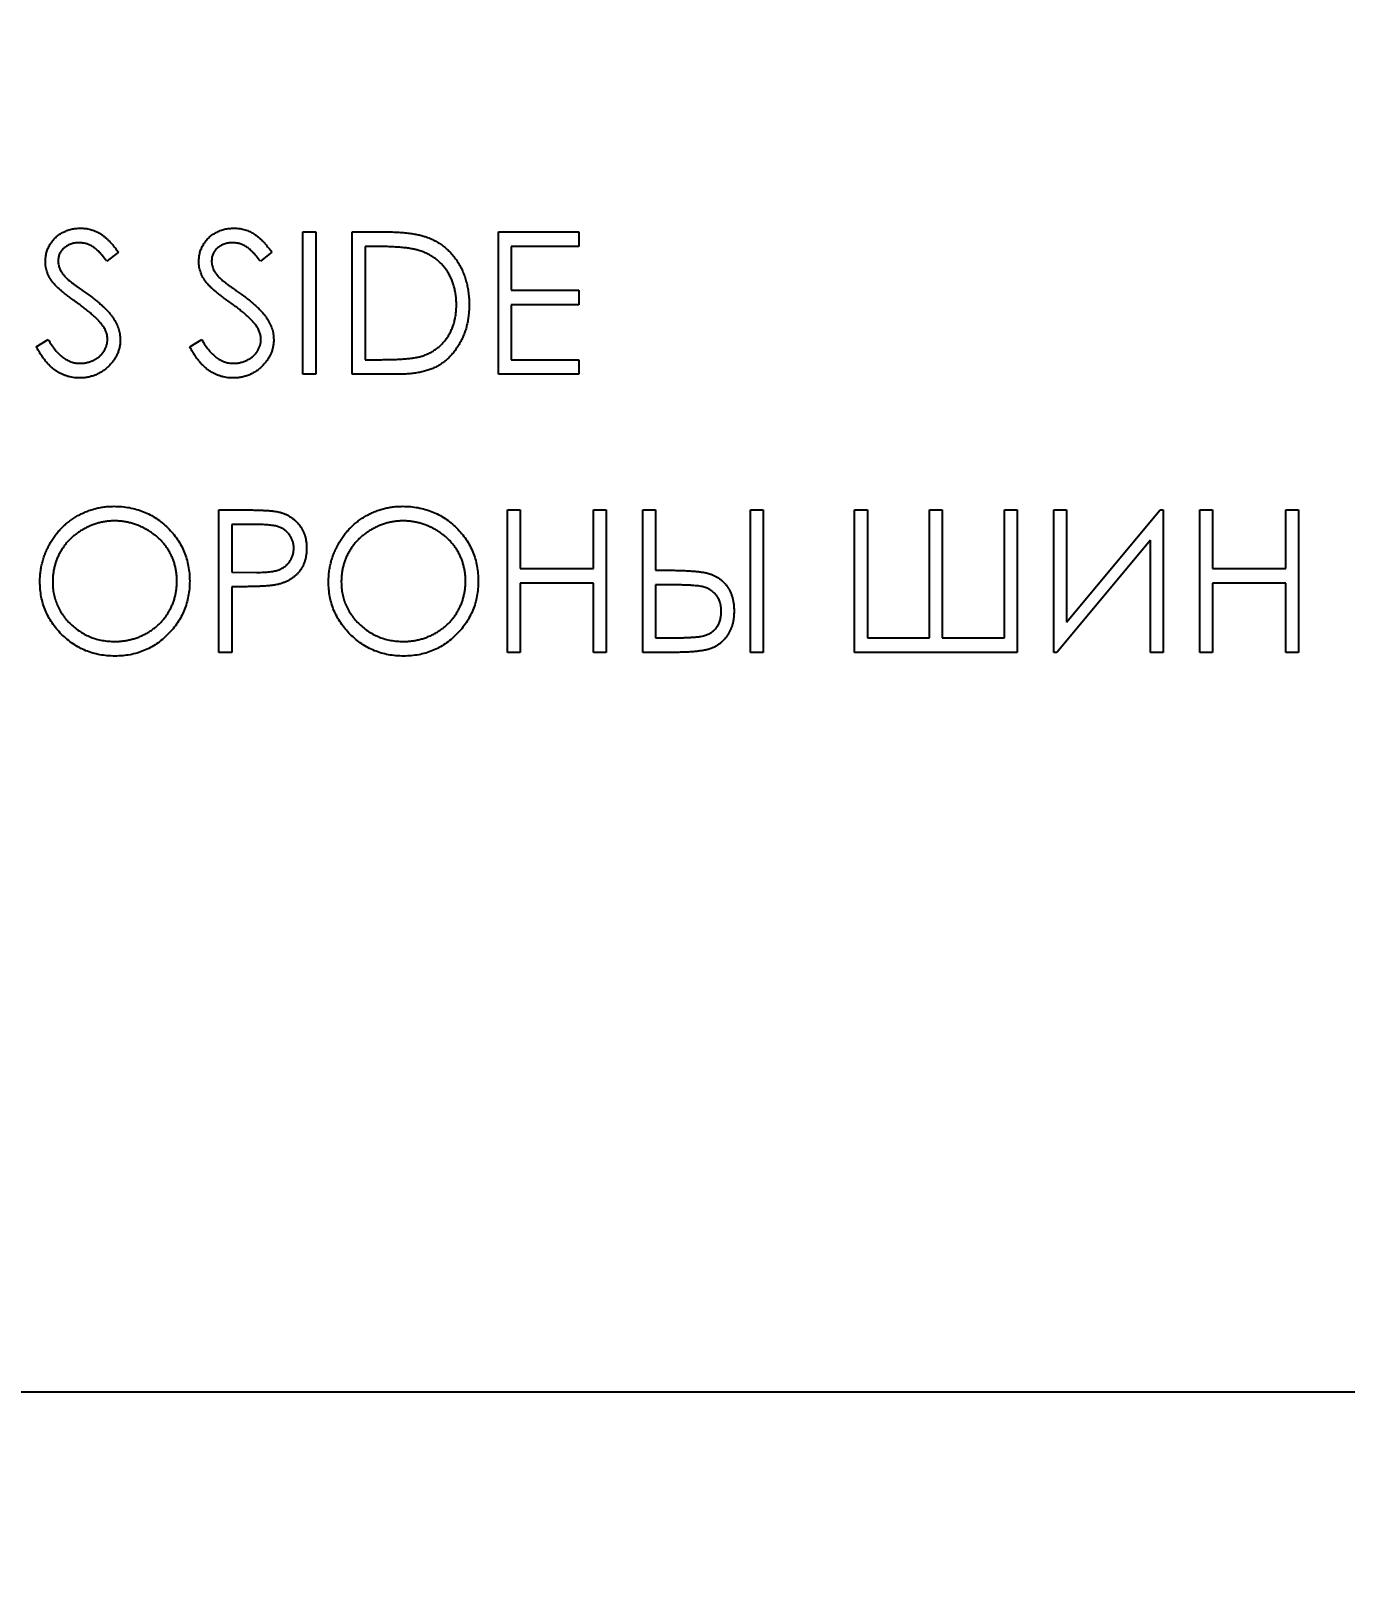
# Model space of a CAD drawing. Header units: millimetres. Extents: x 10 to 411, y 8 to 288.
# Drawn here: x 134.89 to 145.66, y 143.01 to 155.61 of the extents above; entities that cross this region are included whole.
import ezdxf

# ---------------------------------------------------------------- set-up
doc = ezdxf.new("R2010")
doc.units = ezdxf.units.MM
doc.layers.add('DIMENSIONS', color=124, linetype='Continuous')
doc.styles.add('SLDTEXTSTYLE1', font='TXT', dxfattribs={"width": 0.75})
doc.dimstyles.new('SLDDIMSTYLE0', dxfattribs={"dimtxt": 3.5, "dimasz": 2.6, "dimexe": 0, "dimexo": 0.0625, "dimgap": 0.875, "dimtad": 1, "dimlfac": 3, "dimrnd": 1e-09, "dimzin": 12, "dimdsep": 46, "dimtxsty": 'SLDTEXTSTYLE1', "dimsah": 1, "dimcen": 0.09, "dimadec": 0, "dimazin": 3, "dimtfac": 1, "dimtofl": 0, "dimtmove": 0, "dimatfit": 3, "dimfxl": 1, "dimfrac": 2, "dimtolj": 1, "dimtzin": 12, "dimarcsym": 0})

# ---------------------------------------------------------------- blocks, each defined once
blk = doc.blocks.new('_D_7')
at = {"layer": 'DIMENSIONS'}
for p, q in [((75.567, 170.66), (201.9, 170.66)), ((200.9, 170.66), (200.9, 144.46)), ((190.233, 144.46), (201.9, 144.46)), ((200.9, 144.46), (200.9, 130.409))]:
    blk.add_line(p, q, dxfattribs=at)
for points in [[(200.9, 170.66), (200.5, 168.06), (201.3, 168.06)], [(200.9, 144.46), (201.3, 147.06), (200.5, 147.06)]]:
    blk.add_solid(points, dxfattribs=at)
at = {"layer": 'DIMENSIONS', "insert": (196.388, 130.409), "char_height": 3.5, "attachment_point": 1, "rotation": 90, "style": 'SLDTEXTSTYLE1'}
blk.add_mtext('78,60', dxfattribs=at)
blk = doc.blocks.new('_D_9')
at = {"layer": 'DIMENSIONS'}
for p, q in [((132.8, 166.926), (196.833, 166.926)), ((195.833, 166.926), (195.833, 144.46)), ((190.233, 144.46), (196.833, 144.46)), ((195.833, 144.46), (195.833, 130.409))]:
    blk.add_line(p, q, dxfattribs=at)
for points in [[(195.833, 166.926), (195.433, 164.326), (196.233, 164.326)], [(195.833, 144.46), (196.233, 147.06), (195.433, 147.06)]]:
    blk.add_solid(points, dxfattribs=at)
at = {"layer": 'DIMENSIONS', "insert": (191.321, 130.409), "char_height": 3.5, "attachment_point": 1, "rotation": 90, "style": 'SLDTEXTSTYLE1'}
blk.add_mtext('67,40', dxfattribs=at)
blk = doc.blocks.new('_D_18')
at = {"layer": 'DIMENSIONS'}
for p, q in [((60.006, 156.126), (60.006, 164.688)), ((144.167, 156.126), (59.006, 156.126)), ((60.006, 156.126), (60.006, 144.46)), ((63.567, 144.46), (59.006, 144.46))]:
    blk.add_line(p, q, dxfattribs=at)
for points in [[(60.006, 156.126), (59.606, 153.526), (60.406, 153.526)], [(60.006, 144.46), (60.406, 147.06), (59.606, 147.06)]]:
    blk.add_solid(points, dxfattribs=at)
at = {"layer": 'DIMENSIONS', "insert": (55.494, 159.516), "char_height": 3.5, "attachment_point": 1, "rotation": 90, "style": 'SLDTEXTSTYLE1'}
blk.add_mtext('35', dxfattribs=at)

msp = doc.modelspace()

# ---------------------------------------------------------------- linework, layer by layer
at = {"color": 7, "linetype": 'Continuous', "lineweight": 25}
for p, q in [((137.122079, 153.959719), (137.22678, 153.959719)), ((137.122079, 152.793053), (137.122079, 153.959719)), ((137.22678, 153.959719), (137.22678, 152.793053)), ((137.525925, 153.959719), (137.761502, 153.959719)), ((137.525925, 152.793053), (137.525925, 153.959719)), ((138.722507, 153.959719), (139.380626, 153.959719)), ((138.722507, 152.793053), (138.722507, 153.959719)), ((139.380626, 153.959719), (139.380626, 153.840061)), ((137.712658, 153.840061), (137.630626, 153.840061)), ((137.630626, 153.840061), (137.630626, 152.912711)), ((138.827208, 153.840061), (138.827208, 153.481087)), ((139.380626, 153.840061), (138.827208, 153.840061)), ((135.611396, 153.792151), (135.516744, 153.720403)), ((136.867806, 153.792151), (136.773154, 153.720403)), ((138.827208, 153.481087), (139.380626, 153.481087)), ((139.380626, 153.481087), (139.380626, 153.361429)), ((138.827208, 153.361429), (138.827208, 152.912711)), ((139.380626, 153.361429), (138.827208, 153.361429)), ((134.938319, 153.018113), (135.036943, 153.077241)), ((136.194729, 153.018113), (136.293353, 153.077241)), ((137.630626, 152.912711), (137.764541, 152.912711)), ((138.827208, 152.912711), (139.380626, 152.912711)), ((139.380626, 152.912711), (139.380626, 152.793053)), ((137.22678, 152.793053), (137.122079, 152.793053)), ((137.887471, 152.793053), (137.525925, 152.793053)), ((139.380626, 152.793053), (138.722507, 152.793053)), ((136.434045, 151.681941), (136.662845, 151.681941)), ((136.434045, 150.515275), (136.434045, 151.681941)), ((136.538746, 151.562283), (136.538746, 151.173394)), ((136.752121, 151.562283), (136.538746, 151.562283)), ((138.797293, 151.681941), (138.901994, 151.681941)), ((138.797293, 150.515275), (138.797293, 151.681941)), ((138.901994, 151.681941), (138.901994, 151.203309)), ((139.500284, 151.681941), (139.604985, 151.681941)), ((139.500284, 151.203309), (139.500284, 151.681941)), ((139.604985, 151.681941), (139.604985, 150.515275)), ((139.904131, 151.681941), (140.008831, 151.681941)), ((139.904131, 150.515275), (139.904131, 151.681941)), ((140.008831, 151.681941), (140.008831, 151.188352)), ((140.786609, 151.681941), (140.89131, 151.681941)), ((140.786609, 150.515275), (140.786609, 151.681941)), ((140.89131, 151.681941), (140.89131, 150.515275)), ((141.639173, 150.515275), (141.639173, 151.681941)), ((141.639173, 151.681941), (141.743874, 151.681941)), ((141.743874, 151.681941), (141.743874, 150.634933)), ((142.252421, 151.681941), (142.357122, 151.681941)), ((142.252421, 150.634933), (142.252421, 151.681941)), ((142.357122, 151.681941), (142.357122, 150.634933)), ((142.865669, 151.681941), (142.97037, 151.681941)), ((142.865669, 150.634933), (142.865669, 151.681941)), ((142.97037, 151.681941), (142.97037, 150.515275)), ((143.269515, 150.515275), (143.269515, 151.681941)), ((143.269515, 151.681941), (143.374216, 151.681941)), ((143.374216, 151.681941), (143.374216, 150.762303)), ((143.374216, 150.762303), (144.140776, 151.681941)), ((144.140776, 151.681941), (144.166951, 151.681941)), ((144.166951, 151.681941), (144.166951, 150.515275)), ((144.466096, 151.681941), (144.570797, 151.681941)), ((144.466096, 150.515275), (144.466096, 151.681941)), ((144.570797, 151.681941), (144.570797, 151.203309)), ((145.169088, 151.203309), (145.169088, 151.681941)), ((145.169088, 151.681941), (145.273789, 151.681941)), ((145.273789, 151.681941), (145.273789, 150.515275)), ((144.06225, 151.435147), (143.295457, 150.515275)), ((144.06225, 150.515275), (144.06225, 151.435147)), ((138.901994, 151.203309), (139.500284, 151.203309)), ((140.008831, 151.188352), (140.093901, 151.188352)), ((144.570797, 151.203309), (145.169088, 151.203309)), ((136.538746, 151.173394), (136.743006, 151.170824)), ((138.901994, 151.083651), (138.901994, 150.515275)), ((139.500284, 151.083651), (138.901994, 151.083651)), ((139.500284, 150.515275), (139.500284, 151.083651)), ((140.008831, 151.068694), (140.008831, 150.634933)), ((140.112364, 151.068694), (140.008831, 151.068694)), ((144.570797, 151.083651), (144.570797, 150.515275)), ((145.169088, 151.083651), (144.570797, 151.083651)), ((145.169088, 150.515275), (145.169088, 151.083651)), ((136.538746, 151.053736), (136.538746, 150.515275)), ((136.622179, 151.053736), (136.538746, 151.053736)), ((140.008831, 150.634933), (140.139941, 150.634933)), ((141.743874, 150.634933), (142.252421, 150.634933)), ((142.357122, 150.634933), (142.865669, 150.634933)), ((136.538746, 150.515275), (136.434045, 150.515275)), ((138.901994, 150.515275), (138.797293, 150.515275)), ((139.604985, 150.515275), (139.500284, 150.515275)), ((140.135267, 150.515275), (139.904131, 150.515275)), ((140.89131, 150.515275), (140.786609, 150.515275)), ((142.97037, 150.515275), (141.639173, 150.515275)), ((143.295457, 150.515275), (143.269515, 150.515275)), ((144.166951, 150.515275), (144.06225, 150.515275)), ((144.570797, 150.515275), (144.466096, 150.515275)), ((145.273789, 150.515275), (145.169088, 150.515275)), ((64.566524, 144.459719), (189.23319, 144.459719))]:
    msp.add_line(p, q, dxfattribs=at)
for points, knots in [([(135.013105, 153.717365), (135.01354, 153.729708), (135.014401, 153.754131), (135.021681, 153.789808), (135.033172, 153.82387), (135.04927, 153.85598), (135.070023, 153.885302), (135.094038, 153.912173), (135.122642, 153.934763), (135.154026, 153.9545), (135.188378, 153.969949), (135.224375, 153.981602), (135.262074, 153.988205), (135.287609, 153.989153), (135.300565, 153.989634)], [0, 0, 0, 0, 0.083785371, 0.165779888, 0.246280008, 0.327460928, 0.408796954, 0.489715241, 0.571376032, 0.655523321, 0.741019483, 0.826546761, 0.911988852, 1, 1, 1, 1]), ([(135.300565, 153.989634), (135.314313, 153.98916), (135.341653, 153.988217), (135.38187, 153.980017), (135.42059, 153.966451), (135.451738, 153.951054), (135.476115, 153.935677), (135.494706, 153.921671), (135.513545, 153.905546), (135.532785, 153.887259), (135.552098, 153.866644), (135.571773, 153.84384), (135.591854, 153.818988), (135.604773, 153.801246), (135.611396, 153.792151)], [0, 0, 0, 0, 0.107232799, 0.213251813, 0.318830447, 0.426793531, 0.483645951, 0.543603822, 0.60830765, 0.67712676, 0.750685636, 0.828713418, 0.912190348, 1, 1, 1, 1]), ([(136.269515, 153.717365), (136.26995, 153.729708), (136.270811, 153.754131), (136.278091, 153.789808), (136.289582, 153.82387), (136.305681, 153.85598), (136.326433, 153.885302), (136.350448, 153.912173), (136.379052, 153.934763), (136.410436, 153.9545), (136.444788, 153.969949), (136.480785, 153.981602), (136.518484, 153.988205), (136.544019, 153.989153), (136.556975, 153.989634)], [0, 0, 0, 0, 0.083785371, 0.165779888, 0.246280008, 0.327460928, 0.408796954, 0.489715241, 0.571376032, 0.655523321, 0.741019483, 0.826546761, 0.911988852, 1, 1, 1, 1]), ([(136.556975, 153.989634), (136.570723, 153.98916), (136.598064, 153.988217), (136.63828, 153.980017), (136.677, 153.966451), (136.708148, 153.951054), (136.732526, 153.935677), (136.751117, 153.921671), (136.769956, 153.905546), (136.789195, 153.887259), (136.808509, 153.866644), (136.828183, 153.84384), (136.848264, 153.818988), (136.861183, 153.801246), (136.867806, 153.792151)], [0, 0, 0, 0, 0.107232799, 0.213251813, 0.318830447, 0.426793531, 0.483645951, 0.543603822, 0.60830765, 0.67712676, 0.750685636, 0.828713418, 0.912190348, 1, 1, 1, 1]), ([(137.761502, 153.959719), (137.781992, 153.959572), (137.821578, 153.959287), (137.878782, 153.95748), (137.93171, 153.954283), (137.980188, 153.949626), (138.024348, 153.943909), (138.064068, 153.936742), (138.099552, 153.928279), (138.121375, 153.921064), (138.131695, 153.917652)], [0, 0, 0, 0, 0.164289216, 0.317405911, 0.458843612, 0.589366542, 0.707831319, 0.815770031, 0.912879903, 1, 1, 1, 1]), ([(135.28888, 153.869976), (135.276827, 153.869572), (135.253586, 153.868793), (135.220589, 153.860286), (135.190891, 153.846892), (135.165374, 153.828121), (135.144128, 153.80588), (135.128759, 153.780287), (135.119509, 153.752027), (135.118381, 153.732313), (135.117806, 153.722273)], [0, 0, 0, 0, 0.143073084, 0.275902964, 0.402370856, 0.528413645, 0.650356379, 0.765895086, 0.880774131, 1, 1, 1, 1]), ([(135.516744, 153.720403), (135.511029, 153.727766), (135.500022, 153.741945), (135.483313, 153.761802), (135.467563, 153.779941), (135.452046, 153.795696), (135.437582, 153.80993), (135.423543, 153.822117), (135.410131, 153.832375), (135.393226, 153.843323), (135.371986, 153.854175), (135.345325, 153.863358), (135.317463, 153.868877), (135.298486, 153.869606), (135.28888, 153.869976)], [0, 0, 0, 0, 0.098469431, 0.189629101, 0.274184089, 0.352183161, 0.423198873, 0.488550946, 0.548473346, 0.601440164, 0.701198082, 0.799591802, 0.898545098, 1, 1, 1, 1]), ([(136.54529, 153.869976), (136.533238, 153.869572), (136.509996, 153.868793), (136.476999, 153.860286), (136.447301, 153.846892), (136.421784, 153.828121), (136.400538, 153.80588), (136.38517, 153.780287), (136.37592, 153.752027), (136.374791, 153.732313), (136.374216, 153.722273)], [0, 0, 0, 0, 0.143073084, 0.275902964, 0.402370856, 0.528413645, 0.650356379, 0.765895086, 0.880774131, 1, 1, 1, 1]), ([(136.773154, 153.720403), (136.767439, 153.727766), (136.756433, 153.741945), (136.739723, 153.761802), (136.723973, 153.779941), (136.708457, 153.795696), (136.693992, 153.80993), (136.679953, 153.822117), (136.666542, 153.832375), (136.649636, 153.843323), (136.628397, 153.854175), (136.601735, 153.863358), (136.573873, 153.868877), (136.554896, 153.869606), (136.54529, 153.869976)], [0, 0, 0, 0, 0.098469431, 0.189629101, 0.274184089, 0.352183161, 0.423198873, 0.488550946, 0.548473346, 0.601440164, 0.701198082, 0.799591802, 0.898545098, 1, 1, 1, 1]), ([(138.071165, 153.807342), (138.061381, 153.810048), (138.040578, 153.8158), (138.006631, 153.822075), (137.968426, 153.82761), (137.925793, 153.832296), (137.87878, 153.835659), (137.827352, 153.838182), (137.771485, 153.839885), (137.732758, 153.840001), (137.712658, 153.840061)], [0, 0, 0, 0, 0.084318617, 0.179284514, 0.286582528, 0.405111483, 0.535592873, 0.67819021, 0.83297584, 1, 1, 1, 1]), ([(138.131695, 153.917652), (138.145193, 153.912508), (138.171883, 153.902338), (138.209886, 153.883152), (138.245661, 153.861415), (138.279401, 153.837096), (138.310334, 153.809508), (138.33967, 153.779822), (138.366208, 153.74696), (138.390511, 153.711601), (138.412423, 153.674164), (138.431469, 153.634719), (138.447287, 153.593466), (138.460418, 153.550521), (138.470767, 153.505789), (138.477828, 153.459218), (138.482485, 153.410992), (138.482953, 153.378267), (138.48319, 153.361662)], [0, 0, 0, 0, 0.061544966, 0.121694296, 0.181154855, 0.239875389, 0.298701942, 0.357647424, 0.417604843, 0.478494041, 0.540407051, 0.602344994, 0.665004328, 0.728559309, 0.793650542, 0.860534268, 0.929235961, 1, 1, 1, 1]), ([(135.078309, 153.539747), (135.073152, 153.546614), (135.063009, 153.560119), (135.04962, 153.581228), (135.03824, 153.602835), (135.02932, 153.625001), (135.021808, 153.647412), (135.016755, 153.670363), (135.013591, 153.693749), (135.013267, 153.709487), (135.013105, 153.717365)], [0, 0, 0, 0, 0.133506769, 0.262558979, 0.388264447, 0.512667355, 0.63372227, 0.75539386, 0.877552945, 1, 1, 1, 1]), ([(135.117806, 153.722273), (135.117937, 153.716022), (135.118199, 153.703511), (135.121857, 153.685027), (135.126557, 153.66659), (135.134005, 153.648283), (135.144286, 153.629784), (135.157788, 153.610777), (135.174793, 153.591093), (135.187818, 153.578291), (135.194695, 153.571532)], [0, 0, 0, 0, 0.107285214, 0.214745861, 0.32293856, 0.434116163, 0.553412311, 0.686072985, 0.834255992, 1, 1, 1, 1]), ([(136.33472, 153.539747), (136.329562, 153.546614), (136.319419, 153.560119), (136.30603, 153.581228), (136.294651, 153.602835), (136.28573, 153.625001), (136.278218, 153.647412), (136.273165, 153.670363), (136.270001, 153.693749), (136.269677, 153.709487), (136.269515, 153.717365)], [0, 0, 0, 0, 0.133506769, 0.262558979, 0.388264447, 0.512667355, 0.63372227, 0.75539386, 0.877552945, 1, 1, 1, 1]), ([(136.374216, 153.722273), (136.374347, 153.716022), (136.374609, 153.703511), (136.378268, 153.685027), (136.382967, 153.66659), (136.390415, 153.648283), (136.400697, 153.629784), (136.414198, 153.610777), (136.431203, 153.591093), (136.444229, 153.578291), (136.451106, 153.571532)], [0, 0, 0, 0, 0.107285214, 0.214745861, 0.32293856, 0.434116163, 0.553412311, 0.686072985, 0.834255992, 1, 1, 1, 1]), ([(138.37849, 153.361896), (138.378318, 153.375541), (138.377982, 153.402345), (138.373758, 153.441676), (138.367584, 153.479502), (138.358656, 153.515828), (138.347279, 153.550725), (138.333081, 153.583998), (138.316858, 153.615999), (138.297557, 153.645991), (138.276419, 153.674355), (138.25296, 153.70034), (138.227552, 153.724005), (138.200474, 153.745718), (138.170962, 153.764606), (138.13971, 153.781502), (138.106262, 153.79584), (138.082991, 153.803466), (138.071165, 153.807342)], [0, 0, 0, 0, 0.070151176, 0.1378126062, 0.2032262472, 0.2671740553, 0.3300240034, 0.3917942718, 0.453084399, 0.5143339076, 0.5749999928, 0.6348654826, 0.6941163152, 0.7534416218, 0.8131258003, 0.8740796856, 0.9360070133, 1, 1, 1, 1]), ([(135.269482, 153.38106), (135.257207, 153.389803), (135.233739, 153.406519), (135.200919, 153.431327), (135.171571, 153.454008), (135.145825, 153.474776), (135.123692, 153.493634), (135.104997, 153.5104), (135.090218, 153.525527), (135.081999, 153.535341), (135.078309, 153.539747)], [0, 0, 0, 0, 0.181535301, 0.347081672, 0.495567816, 0.628357302, 0.74551967, 0.845830751, 0.930781807, 1, 1, 1, 1]), ([(135.194695, 153.571532), (135.197249, 153.569252), (135.203317, 153.563838), (135.214408, 153.554974), (135.229056, 153.54404), (135.246877, 153.530511), (135.268199, 153.514817), (135.293026, 153.497159), (135.32108, 153.476964), (135.340987, 153.462845), (135.351513, 153.455379)], [0, 0, 0, 0, 0.052594282, 0.124951974, 0.218093899, 0.333502411, 0.468789179, 0.624937586, 0.801683048, 1, 1, 1, 1]), ([(135.351513, 153.455379), (135.364175, 153.446165), (135.388693, 153.428324), (135.423579, 153.401519), (135.45521, 153.375303), (135.483698, 153.349844), (135.509324, 153.325334), (135.531803, 153.30148), (135.551365, 153.278451), (135.572425, 153.248927), (135.593944, 153.212667), (135.612424, 153.168241), (135.624077, 153.123642), (135.625601, 153.093666), (135.626353, 153.078877)], [0, 0, 0, 0, 0.09697231, 0.187773439, 0.272396139, 0.351320997, 0.424334774, 0.491908784, 0.55423322, 0.611267658, 0.716347845, 0.814540086, 0.908495456, 1, 1, 1, 1]), ([(136.525892, 153.38106), (136.513617, 153.389803), (136.490149, 153.406519), (136.45733, 153.431327), (136.427981, 153.454008), (136.402235, 153.474776), (136.380102, 153.493634), (136.361407, 153.5104), (136.346628, 153.525527), (136.338409, 153.535341), (136.33472, 153.539747)], [0, 0, 0, 0, 0.181535301, 0.347081672, 0.495567816, 0.628357302, 0.74551967, 0.845830751, 0.930781807, 1, 1, 1, 1]), ([(136.451106, 153.571532), (136.45366, 153.569252), (136.459727, 153.563838), (136.470819, 153.554974), (136.485466, 153.54404), (136.503287, 153.530511), (136.52461, 153.514817), (136.549436, 153.497159), (136.57749, 153.476964), (136.597397, 153.462845), (136.607923, 153.455379)], [0, 0, 0, 0, 0.052594282, 0.124951974, 0.218093899, 0.333502411, 0.468789179, 0.624937586, 0.801683048, 1, 1, 1, 1]), ([(136.607923, 153.455379), (136.620585, 153.446165), (136.645103, 153.428324), (136.679989, 153.401519), (136.711621, 153.375303), (136.740108, 153.349844), (136.765734, 153.325334), (136.788213, 153.30148), (136.807775, 153.278451), (136.828835, 153.248927), (136.850354, 153.212667), (136.868835, 153.168241), (136.880487, 153.123642), (136.882011, 153.093666), (136.882763, 153.078877)], [0, 0, 0, 0, 0.09697231, 0.187773439, 0.272396139, 0.351320997, 0.424334774, 0.491908784, 0.55423322, 0.611267658, 0.716347845, 0.814540086, 0.908495456, 1, 1, 1, 1]), ([(135.479818, 153.195029), (135.474595, 153.201711), (135.463629, 153.21574), (135.444776, 153.236622), (135.422654, 153.258161), (135.39802, 153.281181), (135.369975, 153.30461), (135.339399, 153.329566), (135.305511, 153.3551), (135.281745, 153.372224), (135.269482, 153.38106)], [0, 0, 0, 0, 0.0902792147, 0.1895299184, 0.2991978724, 0.4189258868, 0.5483762854, 0.6881363695, 0.8390835017, 1, 1, 1, 1]), ([(136.736229, 153.195029), (136.731005, 153.201711), (136.720039, 153.21574), (136.701186, 153.236622), (136.679064, 153.258161), (136.65443, 153.281181), (136.626385, 153.30461), (136.59581, 153.329566), (136.561922, 153.3551), (136.538155, 153.372224), (136.525892, 153.38106)], [0, 0, 0, 0, 0.090279215, 0.189529918, 0.299197872, 0.418925887, 0.548376285, 0.68813637, 0.839083502, 1, 1, 1, 1]), ([(138.48319, 153.361662), (138.482981, 153.347242), (138.482568, 153.318825), (138.478858, 153.276945), (138.473466, 153.236307), (138.465118, 153.197105), (138.454983, 153.158996), (138.441995, 153.122385), (138.427117, 153.086937), (138.409767, 153.053131), (138.39072, 153.021103), (138.370279, 152.990911), (138.348467, 152.962986), (138.325075, 152.937243), (138.300406, 152.913722), (138.274298, 152.892224), (138.246683, 152.873172), (138.217687, 152.855816), (138.186461, 152.840676), (138.152416, 152.827866), (138.115406, 152.817251), (138.075521, 152.808394), (138.032693, 152.801368), (137.98688, 152.796659), (137.938152, 152.793475), (137.904693, 152.793196), (137.887471, 152.793053)], [0, 0, 0, 0, 0.046080683, 0.0908068, 0.134295271, 0.177024386, 0.218822734, 0.260244116, 0.301079867, 0.341613894, 0.381583419, 0.420119591, 0.458074619, 0.494738488, 0.531194623, 0.566933698, 0.602712651, 0.638326606, 0.674853249, 0.713467371, 0.754441804, 0.797815361, 0.843989456, 0.89307157, 0.944963346, 1, 1, 1, 1]), ([(138.098041, 152.942392), (138.10869, 152.946142), (138.129735, 152.953554), (138.160029, 152.967073), (138.188281, 152.983087), (138.214984, 153.000888), (138.23976, 153.021103), (138.262901, 153.043293), (138.284362, 153.067571), (138.30392, 153.093908), (138.321423, 153.122137), (138.33658, 153.151984), (138.349864, 153.183119), (138.36029, 153.216022), (138.368462, 153.250399), (138.37425, 153.286251), (138.377855, 153.323572), (138.378275, 153.348956), (138.37849, 153.361896)], [0, 0, 0, 0, 0.0624145, 0.123338231, 0.183124538, 0.241782995, 0.300578883, 0.359680075, 0.418881641, 0.479530664, 0.540850536, 0.602303396, 0.664463212, 0.727805723, 0.792894815, 0.859672328, 0.928464401, 1, 1, 1, 1]), ([(135.036943, 153.077241), (135.046116, 153.061886), (135.06369, 153.032467), (135.093008, 152.992714), (135.123385, 152.958927), (135.155048, 152.931301), (135.187804, 152.909551), (135.221865, 152.894151), (135.257118, 152.884545), (135.281109, 152.883379), (135.293086, 152.882796)], [0, 0, 0, 0, 0.159004299, 0.3046461, 0.438546905, 0.562322299, 0.677432543, 0.786897393, 0.893610889, 1, 1, 1, 1]), ([(135.293086, 152.882796), (135.303315, 152.883081), (135.323594, 152.883646), (135.353448, 152.889073), (135.382442, 152.89741), (135.409978, 152.909351), (135.435677, 152.923797), (135.458212, 152.941245), (135.477694, 152.960781), (135.493631, 152.982575), (135.505858, 153.006014), (135.515255, 153.030073), (135.52047, 153.055129), (135.521256, 153.071999), (135.521652, 153.080513)], [0, 0, 0, 0, 0.091263605, 0.180930311, 0.27008822, 0.360156133, 0.448342532, 0.532665842, 0.613833704, 0.693981527, 0.772715977, 0.849335172, 0.923967327, 1, 1, 1, 1]), ([(135.626353, 153.078877), (135.626134, 153.068417), (135.6257, 153.047701), (135.620713, 153.017283), (135.613406, 152.987739), (135.602394, 152.959436), (135.588953, 152.931854), (135.571898, 152.905718), (135.552128, 152.880449), (135.52945, 152.856721), (135.504635, 152.834939), (135.478407, 152.815563), (135.450724, 152.799407), (135.421735, 152.786223), (135.391434, 152.775912), (135.359832, 152.768441), (135.326875, 152.763856), (135.304475, 152.76338), (135.293086, 152.763138)], [0, 0, 0, 0, 0.061484255, 0.121774528, 0.18091956, 0.240256115, 0.300114444, 0.361145948, 0.423500582, 0.488669361, 0.553954105, 0.617581261, 0.680238427, 0.742187389, 0.804663212, 0.868258989, 0.933020257, 1, 1, 1, 1]), ([(135.521652, 153.080513), (135.521161, 153.090226), (135.520161, 153.109973), (135.511718, 153.139106), (135.498435, 153.167937), (135.48618, 153.18577), (135.479818, 153.195029)], [0, 0, 0, 0, 0.234723374, 0.477158319, 0.728556284, 1, 1, 1, 1]), ([(136.293353, 153.077241), (136.302526, 153.061886), (136.320101, 153.032467), (136.349418, 152.992714), (136.379795, 152.958927), (136.411459, 152.931301), (136.444214, 152.909551), (136.478275, 152.894151), (136.513528, 152.884545), (136.537519, 152.883379), (136.549497, 152.882796)], [0, 0, 0, 0, 0.159004299, 0.3046461, 0.438546905, 0.562322299, 0.677432543, 0.786897393, 0.893610889, 1, 1, 1, 1]), ([(136.549497, 152.882796), (136.559725, 152.883081), (136.580004, 152.883646), (136.609858, 152.889073), (136.638852, 152.89741), (136.666389, 152.909351), (136.692087, 152.923797), (136.714623, 152.941245), (136.734105, 152.960781), (136.750041, 152.982575), (136.762268, 153.006014), (136.771665, 153.030073), (136.77688, 153.055129), (136.777666, 153.071999), (136.778062, 153.080513)], [0, 0, 0, 0, 0.091263605, 0.180930311, 0.27008822, 0.360156133, 0.448342532, 0.532665842, 0.613833704, 0.693981527, 0.772715977, 0.849335172, 0.923967327, 1, 1, 1, 1]), ([(136.882763, 153.078877), (136.882544, 153.068417), (136.88211, 153.047701), (136.877123, 153.017283), (136.869817, 152.987739), (136.858804, 152.959436), (136.845363, 152.931854), (136.828308, 152.905718), (136.808539, 152.880449), (136.785861, 152.856721), (136.761045, 152.834939), (136.734817, 152.815563), (136.707134, 152.799407), (136.678145, 152.786223), (136.647844, 152.775912), (136.616242, 152.768441), (136.583285, 152.763856), (136.560885, 152.76338), (136.549497, 152.763138)], [0, 0, 0, 0, 0.061484255, 0.121774528, 0.18091956, 0.240256115, 0.300114444, 0.361145948, 0.423500582, 0.488669361, 0.553954105, 0.617581261, 0.680238427, 0.742187389, 0.804663212, 0.868258989, 0.933020257, 1, 1, 1, 1]), ([(136.778062, 153.080513), (136.777571, 153.090226), (136.776572, 153.109973), (136.768128, 153.139106), (136.754845, 153.167937), (136.742591, 153.18577), (136.736229, 153.195029)], [0, 0, 0, 0, 0.234723374, 0.477158319, 0.728556284, 1, 1, 1, 1]), ([(135.293086, 152.763138), (135.284274, 152.763308), (135.266762, 152.763647), (135.240859, 152.766641), (135.215479, 152.770877), (135.190941, 152.777601), (135.166928, 152.78576), (135.143546, 152.795806), (135.120782, 152.807845), (135.09851, 152.82161), (135.076785, 152.83763), (135.055812, 152.856288), (135.034902, 152.877069), (135.014673, 152.90054), (134.994715, 152.926319), (134.975422, 152.954649), (134.956395, 152.985374), (134.944457, 153.006996), (134.938319, 153.018113)], [0, 0, 0, 0, 0.057208269, 0.11369606, 0.169177916, 0.224159217, 0.278719878, 0.333794217, 0.389241459, 0.445822073, 0.503704281, 0.564293892, 0.627975416, 0.69503826, 0.765372726, 0.839611443, 0.91753775, 1, 1, 1, 1]), ([(136.549497, 152.763138), (136.540685, 152.763308), (136.523172, 152.763647), (136.497269, 152.766641), (136.471889, 152.770877), (136.447351, 152.777601), (136.423339, 152.78576), (136.399956, 152.795806), (136.377192, 152.807845), (136.35492, 152.82161), (136.333195, 152.83763), (136.312222, 152.856288), (136.291312, 152.877069), (136.271083, 152.90054), (136.251125, 152.926319), (136.231833, 152.954649), (136.212805, 152.985374), (136.200867, 153.006996), (136.194729, 153.018113)], [0, 0, 0, 0, 0.0572082694, 0.1136960597, 0.1691779164, 0.2241592166, 0.2787198784, 0.3337942174, 0.3892414593, 0.4458220734, 0.5037042811, 0.5642938918, 0.6279754159, 0.6950382597, 0.7653727259, 0.8396114431, 0.9175377501, 1, 1, 1, 1]), ([(137.764541, 152.912711), (137.783783, 152.912793), (137.820794, 152.912952), (137.874014, 152.914348), (137.92264, 152.916629), (137.966681, 152.919821), (138.00611, 152.924043), (138.041012, 152.928752), (138.07127, 152.934618), (138.08958, 152.939935), (138.098041, 152.942392)], [0, 0, 0, 0, 0.171900665, 0.330627932, 0.475548836, 0.60674619, 0.725023803, 0.829742387, 0.92132282, 1, 1, 1, 1]), ([(134.968233, 151.093467), (134.968411, 151.107344), (134.968766, 151.134924), (134.973029, 151.17588), (134.979217, 151.216177), (134.988084, 151.2557), (134.999681, 151.294354), (135.013365, 151.332404), (135.030078, 151.369465), (135.048972, 151.405713), (135.070059, 151.440583), (135.093351, 151.473542), (135.11803, 151.504869), (135.145084, 151.533752), (135.173623, 151.56103), (135.204109, 151.586284), (135.236356, 151.609742), (135.270504, 151.630882), (135.30571, 151.650002), (135.342002, 151.666409), (135.378888, 151.680491), (135.416539, 151.691905), (135.454857, 151.700916), (135.493924, 151.707051), (135.53371, 151.711326), (135.560514, 151.711679), (135.574002, 151.711856)], [0, 0, 0, 0, 0.043208986, 0.085872872, 0.128120007, 0.170151964, 0.211917621, 0.253753003, 0.296006409, 0.338443357, 0.381015368, 0.422820479, 0.464089056, 0.505125849, 0.545974971, 0.586985211, 0.628338592, 0.670083802, 0.711991602, 0.753039155, 0.794049395, 0.834885543, 0.875498313, 0.9165473, 0.958003779, 1, 1, 1, 1]), ([(135.574002, 151.711856), (135.595605, 151.711309), (135.638035, 151.710234), (135.700393, 151.702008), (135.759925, 151.687776), (135.817115, 151.668822), (135.871279, 151.643537), (135.922825, 151.612975), (135.971631, 151.576816), (136.017038, 151.53534), (136.05859, 151.490212), (136.095199, 151.442053), (136.12588, 151.391153), (136.151075, 151.337666), (136.170841, 151.281713), (136.184481, 151.222995), (136.193194, 151.161893), (136.194212, 151.120217), (136.194729, 151.099076)], [0, 0, 0, 0, 0.066570035, 0.130749041, 0.1934128, 0.254989399, 0.316113556, 0.377261758, 0.439400784, 0.502970589, 0.566524976, 0.628231103, 0.689090611, 0.749344669, 0.810169593, 0.871609824, 0.934869184, 1, 1, 1, 1]), ([(137.331481, 151.093467), (137.331659, 151.107344), (137.332013, 151.134924), (137.336277, 151.17588), (137.342465, 151.216177), (137.351332, 151.2557), (137.362929, 151.294354), (137.376613, 151.332404), (137.393326, 151.369465), (137.41222, 151.405713), (137.433307, 151.440583), (137.456599, 151.473542), (137.481278, 151.504869), (137.508332, 151.533752), (137.536871, 151.56103), (137.567357, 151.586284), (137.599604, 151.609742), (137.633752, 151.630882), (137.668958, 151.650002), (137.70525, 151.666409), (137.742136, 151.680491), (137.779787, 151.691905), (137.818105, 151.700916), (137.857172, 151.707051), (137.896958, 151.711326), (137.923762, 151.711679), (137.93725, 151.711856)], [0, 0, 0, 0, 0.043208986, 0.085872872, 0.128120007, 0.170151964, 0.211917621, 0.253753003, 0.296006409, 0.338443357, 0.381015368, 0.422820479, 0.464089056, 0.505125849, 0.545974971, 0.586985211, 0.628338592, 0.670083802, 0.711991602, 0.753039155, 0.794049395, 0.834885543, 0.875498313, 0.9165473, 0.958003779, 1, 1, 1, 1]), ([(137.93725, 151.711856), (137.958853, 151.711309), (138.001282, 151.710234), (138.063641, 151.702008), (138.123172, 151.687776), (138.180362, 151.668822), (138.234527, 151.643537), (138.286073, 151.612975), (138.334879, 151.576816), (138.380286, 151.53534), (138.421838, 151.490212), (138.458447, 151.442053), (138.489128, 151.391153), (138.514323, 151.337666), (138.534089, 151.281713), (138.547729, 151.222995), (138.556441, 151.161893), (138.55746, 151.120217), (138.557977, 151.099076)], [0, 0, 0, 0, 0.0665700352, 0.1307490415, 0.1934128, 0.2549893989, 0.3161135559, 0.3772617579, 0.4394007842, 0.5029705894, 0.5665249764, 0.6282311025, 0.6890906106, 0.749344669, 0.8101695934, 0.8716098243, 0.9348691841, 1, 1, 1, 1]), ([(135.579144, 151.592198), (135.568072, 151.592063), (135.546035, 151.591794), (135.513274, 151.588256), (135.480943, 151.583212), (135.449037, 151.576019), (135.417688, 151.566217), (135.386604, 151.554937), (135.35607, 151.541197), (135.326186, 151.525672), (135.297214, 151.508489), (135.269876, 151.489499), (135.244102, 151.469146), (135.219954, 151.447383), (135.197504, 151.4241), (135.176309, 151.399649), (135.157219, 151.373332), (135.139724, 151.345862), (135.124068, 151.317275), (135.110146, 151.287871), (135.098758, 151.257412), (135.089471, 151.226227), (135.081771, 151.194367), (135.076893, 151.161588), (135.073315, 151.128056), (135.073062, 151.105396), (135.072934, 151.093934)], [0, 0, 0, 0, 0.042023329, 0.083644911, 0.124983795, 0.166247461, 0.207701556, 0.249631071, 0.29174177, 0.334742875, 0.377460169, 0.419556319, 0.461044176, 0.502096284, 0.542890714, 0.583800819, 0.624863583, 0.666224689, 0.707399186, 0.748556678, 0.789654591, 0.830739726, 0.872070142, 0.913993395, 0.95649813, 1, 1, 1, 1]), ([(136.090028, 151.099309), (136.089894, 151.110614), (136.089629, 151.13304), (136.086115, 151.166194), (136.081081, 151.198612), (136.073827, 151.230166), (136.064477, 151.260866), (136.052948, 151.290681), (136.039353, 151.319724), (136.02375, 151.347922), (136.006211, 151.37498), (135.987047, 151.400848), (135.965925, 151.425039), (135.94345, 151.44815), (135.919059, 151.46969), (135.892865, 151.489664), (135.865183, 151.508555), (135.835874, 151.525597), (135.805626, 151.541335), (135.774588, 151.554819), (135.743112, 151.566276), (135.711277, 151.576048), (135.678816, 151.583184), (135.645948, 151.58826), (135.612719, 151.591793), (135.590371, 151.592063), (135.579144, 151.592198)], [0, 0, 0, 0, 0.0429150821, 0.0851299706, 0.1264733186, 0.1674530379, 0.2079763329, 0.2482493781, 0.288749987, 0.3296698569, 0.3705372867, 0.4111285639, 0.4518189127, 0.4924058769, 0.5334858617, 0.5752630624, 0.6174406128, 0.6606716883, 0.7039402042, 0.7468675222, 0.7890793004, 0.8311040425, 0.8732379899, 0.9151657697, 0.9573806581, 1, 1, 1, 1]), ([(136.662845, 151.681941), (136.678581, 151.681924), (136.708734, 151.681891), (136.751973, 151.680886), (136.791242, 151.679544), (136.826459, 151.677683), (136.857731, 151.675484), (136.884917, 151.6724), (136.90823, 151.66918), (136.922199, 151.665906), (136.92857, 151.664413)], [0, 0, 0, 0, 0.1769557521, 0.3390550796, 0.4863182249, 0.6187809228, 0.7356188278, 0.8387424767, 0.9264570679, 1, 1, 1, 1]), ([(137.047293, 151.36854), (137.046872, 151.37792), (137.046035, 151.396565), (137.039817, 151.423891), (137.029367, 151.44997), (137.014882, 151.474294), (136.997301, 151.496357), (136.976868, 151.515523), (136.95363, 151.53093), (136.932014, 151.540874), (136.912814, 151.546946), (136.896136, 151.551194), (136.877306, 151.554586), (136.856317, 151.557333), (136.833331, 151.559684), (136.808152, 151.561279), (136.780874, 151.562213), (136.761937, 151.562259), (136.752121, 151.562283)], [0, 0, 0, 0, 0.070043755, 0.139238317, 0.208197455, 0.279173374, 0.349986812, 0.418353846, 0.487609584, 0.557411073, 0.595330157, 0.637964052, 0.685912778, 0.738185165, 0.796102647, 0.858516544, 0.926657726, 1, 1, 1, 1]), ([(136.92857, 151.664413), (136.936634, 151.662206), (136.952573, 151.657844), (136.97554, 151.649106), (136.997391, 151.638745), (137.018202, 151.626937), (137.037716, 151.613175), (137.056225, 151.598017), (137.073565, 151.581113), (137.089639, 151.562653), (137.1044, 151.542946), (137.11711, 151.521699), (137.127752, 151.499268), (137.13688, 151.475671), (137.14345, 151.450707), (137.148399, 151.424552), (137.15154, 151.397207), (137.151841, 151.37852), (137.151994, 151.369007)], [0, 0, 0, 0, 0.062481339, 0.123490383, 0.183411094, 0.243153221, 0.302126735, 0.361709671, 0.421842292, 0.482931901, 0.544552254, 0.60568072, 0.667679738, 0.729984388, 0.794550921, 0.86034562, 0.928907356, 1, 1, 1, 1]), ([(137.942392, 151.592198), (137.93132, 151.592063), (137.909283, 151.591794), (137.876522, 151.588256), (137.844191, 151.583212), (137.812284, 151.576019), (137.780936, 151.566217), (137.749852, 151.554937), (137.719318, 151.541197), (137.689433, 151.525672), (137.660462, 151.508489), (137.633124, 151.489499), (137.60735, 151.469146), (137.583202, 151.447383), (137.560752, 151.4241), (137.539557, 151.399649), (137.520467, 151.373332), (137.502972, 151.345862), (137.487316, 151.317275), (137.473394, 151.287871), (137.462006, 151.257412), (137.452719, 151.226227), (137.445019, 151.194367), (137.440141, 151.161588), (137.436563, 151.128056), (137.43631, 151.105396), (137.436182, 151.093934)], [0, 0, 0, 0, 0.042023329, 0.083644911, 0.124983795, 0.166247461, 0.207701556, 0.249631071, 0.29174177, 0.334742875, 0.377460169, 0.419556319, 0.461044176, 0.502096284, 0.542890714, 0.583800819, 0.624863583, 0.666224689, 0.707399186, 0.748556678, 0.789654591, 0.830739726, 0.872070142, 0.913993395, 0.95649813, 1, 1, 1, 1]), ([(138.453276, 151.099309), (138.453142, 151.110614), (138.452877, 151.13304), (138.449363, 151.166194), (138.444329, 151.198612), (138.437075, 151.230166), (138.427725, 151.260866), (138.416196, 151.290681), (138.402601, 151.319724), (138.386998, 151.347922), (138.369459, 151.37498), (138.350295, 151.400848), (138.329173, 151.425039), (138.306697, 151.44815), (138.282307, 151.46969), (138.256112, 151.489664), (138.228431, 151.508555), (138.199122, 151.525597), (138.168874, 151.541335), (138.137836, 151.554819), (138.10636, 151.566276), (138.074525, 151.576048), (138.042064, 151.583184), (138.009196, 151.58826), (137.975967, 151.591793), (137.953619, 151.592063), (137.942392, 151.592198)], [0, 0, 0, 0, 0.0429150821, 0.0851299706, 0.1264733186, 0.1674530379, 0.2079763329, 0.2482493781, 0.288749987, 0.3296698569, 0.3705372867, 0.4111285639, 0.4518189127, 0.4924058769, 0.5334858617, 0.5752630624, 0.6174406128, 0.6606716883, 0.7039402042, 0.7468675222, 0.7890793004, 0.8311040425, 0.8732379899, 0.9151657697, 0.9573806581, 1, 1, 1, 1]), ([(136.743006, 151.170824), (136.752979, 151.170819), (136.772233, 151.170809), (136.800045, 151.172137), (136.825848, 151.173671), (136.849563, 151.175916), (136.8712, 151.17909), (136.890796, 151.182293), (136.908198, 151.186929), (136.928565, 151.19317), (136.951259, 151.203814), (136.975948, 151.219264), (136.996872, 151.238957), (137.014978, 151.2611), (137.029347, 151.285733), (137.039865, 151.312089), (137.046046, 151.339899), (137.046874, 151.358928), (137.047293, 151.36854)], [0, 0, 0, 0, 0.072538371, 0.140033831, 0.202495681, 0.260575056, 0.313228338, 0.361583194, 0.404878361, 0.444127437, 0.516399693, 0.586506671, 0.655085374, 0.724383783, 0.793973529, 0.861637682, 0.930110942, 1, 1, 1, 1]), ([(137.151994, 151.369007), (137.151853, 151.359415), (137.151579, 151.340646), (137.14828, 151.313189), (137.143836, 151.286949), (137.137004, 151.261986), (137.128055, 151.238448), (137.117558, 151.215974), (137.104897, 151.194947), (137.090349, 151.175292), (137.074165, 151.156988), (137.056414, 151.14017), (137.037167, 151.124935), (137.016487, 151.11125), (136.99417, 151.099431), (136.970556, 151.088845), (136.945439, 151.079955), (136.928058, 151.075278), (136.919221, 151.0729)], [0, 0, 0, 0, 0.070118894, 0.137192353, 0.202016181, 0.264631407, 0.326116547, 0.386010305, 0.445811847, 0.505297697, 0.564633278, 0.624282625, 0.683902032, 0.743952771, 0.805387731, 0.868388031, 0.933084028, 1, 1, 1, 1]), ([(140.093901, 151.188352), (140.112599, 151.188361), (140.148596, 151.188379), (140.200477, 151.187006), (140.248255, 151.185638), (140.291947, 151.18287), (140.33165, 151.180125), (140.367156, 151.175996), (140.398635, 151.171795), (140.42649, 151.166329), (140.451814, 151.159849), (140.475278, 151.151289), (140.497622, 151.141276), (140.51871, 151.129362), (140.538454, 151.115439), (140.557002, 151.099725), (140.57425, 151.082111), (140.590437, 151.063015), (140.604967, 151.042158), (140.617564, 151.019772), (140.628098, 150.995845), (140.637084, 150.970594), (140.64379, 150.943736), (140.648322, 150.91542), (140.651568, 150.885775), (140.65185, 150.865455), (140.651994, 150.855085)], [0, 0, 0, 0, 0.074567569, 0.143559463, 0.20697865, 0.265179142, 0.318151587, 0.365671751, 0.407721377, 0.444768478, 0.478831817, 0.511853356, 0.544252209, 0.576392304, 0.608285163, 0.640468779, 0.673204056, 0.706500701, 0.740200782, 0.77442245, 0.808776438, 0.844348021, 0.88119656, 0.9189943, 0.958658813, 1, 1, 1, 1]), ([(135.583351, 150.48536), (135.562209, 150.485877), (135.520534, 150.486895), (135.459355, 150.495622), (135.400596, 150.509269), (135.344424, 150.528772), (135.290809, 150.553978), (135.239646, 150.584713), (135.191139, 150.621182), (135.145692, 150.662571), (135.104109, 150.707628), (135.067856, 150.755906), (135.037114, 150.806458), (135.011993, 150.859424), (134.992105, 150.914547), (134.978537, 150.972197), (134.969758, 151.032043), (134.968746, 151.072791), (134.968233, 151.093467)], [0, 0, 0, 0, 0.065818877, 0.129746527, 0.192071954, 0.253459424, 0.314569588, 0.376279881, 0.439025654, 0.503267029, 0.567492823, 0.629704796, 0.690999649, 0.751451651, 0.812004364, 0.873149681, 0.935635484, 1, 1, 1, 1]), ([(135.072934, 151.093934), (135.073359, 151.07708), (135.074195, 151.043923), (135.081514, 150.995333), (135.092788, 150.948637), (135.109407, 150.90409), (135.130191, 150.861309), (135.155866, 150.820673), (135.186286, 150.782171), (135.220841, 150.746072), (135.258615, 150.713124), (135.298726, 150.684203), (135.340744, 150.659733), (135.384778, 150.639798), (135.430594, 150.624001), (135.478486, 150.613175), (135.528137, 150.60605), (135.56198, 150.605365), (135.579144, 150.605018)], [0, 0, 0, 0, 0.064503999, 0.126899322, 0.18774654, 0.248149733, 0.308586065, 0.369583005, 0.431826965, 0.496179723, 0.560667855, 0.623504455, 0.685260411, 0.746536822, 0.808327352, 0.870486188, 0.934316883, 1, 1, 1, 1]), ([(135.579144, 150.605018), (135.59068, 150.605177), (135.613561, 150.605491), (135.647593, 150.608657), (135.681011, 150.613735), (135.71377, 150.621045), (135.745832, 150.630194), (135.77733, 150.641063), (135.807929, 150.654624), (135.838016, 150.669606), (135.866815, 150.686686), (135.894307, 150.705032), (135.919799, 150.725355), (135.943928, 150.746795), (135.966471, 150.769783), (135.987274, 150.794289), (136.006267, 150.82047), (136.023756, 150.847898), (136.039357, 150.876563), (136.05295, 150.906073), (136.064482, 150.936355), (136.073791, 150.967452), (136.081087, 150.999306), (136.086113, 151.031959), (136.089629, 151.065345), (136.089894, 151.087926), (136.090028, 151.099309)], [0, 0, 0, 0, 0.043633218, 0.086537777, 0.129177336, 0.171436324, 0.213415895, 0.255265955, 0.297369481, 0.339940748, 0.382347459, 0.423952947, 0.464871163, 0.505572294, 0.546002577, 0.586567975, 0.627064799, 0.668270684, 0.709549225, 0.750428154, 0.791096194, 0.832027145, 0.873135955, 0.914610764, 0.956955986, 1, 1, 1, 1]), ([(136.194729, 151.099076), (136.194212, 151.07809), (136.193194, 151.036724), (136.184471, 150.97601), (136.170791, 150.917646), (136.151259, 150.861731), (136.126183, 150.808205), (136.095298, 150.75721), (136.058918, 150.708727), (136.017516, 150.66329), (135.972382, 150.621624), (135.923972, 150.585318), (135.873374, 150.554076), (135.819938, 150.529148), (135.764371, 150.509224), (135.706177, 150.49564), (135.645628, 150.486878), (135.604338, 150.485872), (135.583351, 150.48536)], [0, 0, 0, 0, 0.065226504, 0.128568996, 0.190320378, 0.251377989, 0.312387528, 0.373788704, 0.43643116, 0.500566755, 0.564686795, 0.627135518, 0.688455409, 0.749245746, 0.810155177, 0.871670926, 0.934773496, 1, 1, 1, 1]), ([(136.919221, 151.0729), (136.911912, 151.071346), (136.895894, 151.06794), (136.869513, 151.064137), (136.838798, 151.060891), (136.80379, 151.058457), (136.764522, 151.056374), (136.720972, 151.054718), (136.673054, 151.053808), (136.63963, 151.053761), (136.622179, 151.053736)], [0, 0, 0, 0, 0.075173117, 0.164746258, 0.268016881, 0.385911876, 0.517789479, 0.663690977, 0.824413221, 1, 1, 1, 1]), ([(137.946599, 150.48536), (137.925457, 150.485877), (137.883782, 150.486895), (137.822603, 150.495622), (137.763843, 150.509269), (137.707672, 150.528772), (137.654057, 150.553978), (137.602894, 150.584713), (137.554387, 150.621182), (137.50894, 150.662571), (137.467357, 150.707628), (137.431104, 150.755906), (137.400362, 150.806458), (137.375241, 150.859424), (137.355353, 150.914547), (137.341785, 150.972197), (137.333006, 151.032043), (137.331994, 151.072791), (137.331481, 151.093467)], [0, 0, 0, 0, 0.065818877, 0.129746527, 0.192071954, 0.253459424, 0.314569588, 0.376279881, 0.439025654, 0.503267029, 0.567492823, 0.629704796, 0.690999649, 0.751451651, 0.812004364, 0.873149681, 0.935635484, 1, 1, 1, 1]), ([(137.436182, 151.093934), (137.436607, 151.07708), (137.437443, 151.043923), (137.444762, 150.995333), (137.456036, 150.948637), (137.472655, 150.90409), (137.493439, 150.861309), (137.519114, 150.820673), (137.549534, 150.782171), (137.584089, 150.746072), (137.621863, 150.713124), (137.661974, 150.684203), (137.703992, 150.659733), (137.748026, 150.639798), (137.793842, 150.624001), (137.841734, 150.613175), (137.891384, 150.60605), (137.925228, 150.605365), (137.942392, 150.605018)], [0, 0, 0, 0, 0.064503999, 0.126899322, 0.18774654, 0.248149733, 0.308586065, 0.369583005, 0.431826965, 0.496179723, 0.560667855, 0.623504455, 0.685260411, 0.746536822, 0.808327352, 0.870486188, 0.934316883, 1, 1, 1, 1]), ([(137.942392, 150.605018), (137.953928, 150.605177), (137.976809, 150.605491), (138.01084, 150.608657), (138.044259, 150.613735), (138.077018, 150.621045), (138.10908, 150.630194), (138.140578, 150.641063), (138.171177, 150.654624), (138.201264, 150.669606), (138.230063, 150.686686), (138.257554, 150.705032), (138.283046, 150.725355), (138.307176, 150.746795), (138.329719, 150.769783), (138.350522, 150.794289), (138.369515, 150.82047), (138.387004, 150.847898), (138.402605, 150.876563), (138.416198, 150.906073), (138.42773, 150.936355), (138.437039, 150.967452), (138.444334, 150.999306), (138.449361, 151.031959), (138.452877, 151.065345), (138.453142, 151.087926), (138.453276, 151.099309)], [0, 0, 0, 0, 0.043633218, 0.086537777, 0.129177336, 0.171436324, 0.213415895, 0.255265955, 0.297369481, 0.339940748, 0.382347459, 0.423952947, 0.464871163, 0.505572294, 0.546002577, 0.586567975, 0.627064799, 0.668270684, 0.709549225, 0.750428154, 0.791096194, 0.832027145, 0.873135955, 0.914610764, 0.956955986, 1, 1, 1, 1]), ([(138.557977, 151.099076), (138.55746, 151.07809), (138.556442, 151.036724), (138.547719, 150.97601), (138.534038, 150.917646), (138.514506, 150.861731), (138.489431, 150.808205), (138.458546, 150.75721), (138.422166, 150.708727), (138.380763, 150.66329), (138.33563, 150.621624), (138.28722, 150.585318), (138.236622, 150.554076), (138.183185, 150.529148), (138.127619, 150.509224), (138.069425, 150.49564), (138.008876, 150.486878), (137.967585, 150.485872), (137.946599, 150.48536)], [0, 0, 0, 0, 0.065226504, 0.128568996, 0.190320378, 0.251377989, 0.312387528, 0.373788704, 0.43643116, 0.500566755, 0.564686795, 0.627135518, 0.688455409, 0.749245746, 0.810155177, 0.871670926, 0.934773496, 1, 1, 1, 1]), ([(140.547293, 150.850177), (140.547156, 150.857193), (140.546887, 150.870944), (140.544857, 150.891061), (140.540987, 150.910173), (140.536021, 150.928297), (140.529272, 150.945357), (140.521487, 150.961546), (140.511734, 150.976545), (140.49726, 150.995067), (140.476382, 151.015263), (140.447913, 151.034828), (140.416103, 151.04906), (140.386709, 151.05615), (140.360285, 151.059559), (140.336373, 151.062197), (140.308621, 151.064211), (140.276902, 151.065765), (140.241302, 151.067209), (140.201722, 151.068107), (140.158327, 151.068507), (140.1281, 151.06863), (140.112364, 151.068694)], [0, 0, 0, 0, 0.037605749, 0.073716315, 0.108196314, 0.142040741, 0.174302274, 0.206425665, 0.238166751, 0.269995626, 0.332309098, 0.393004903, 0.454318202, 0.518026614, 0.554288992, 0.597132167, 0.646969648, 0.703422698, 0.767366097, 0.837961905, 0.915641803, 1, 1, 1, 1]), ([(140.651994, 150.855085), (140.651822, 150.844874), (140.651485, 150.824878), (140.648623, 150.795512), (140.643944, 150.767578), (140.637759, 150.74085), (140.629144, 150.715643), (140.61936, 150.691439), (140.606924, 150.668953), (140.593261, 150.647727), (140.578102, 150.628084), (140.561619, 150.610331), (140.54437, 150.594023), (140.525767, 150.579821), (140.506389, 150.567103), (140.485964, 150.556311), (140.464503, 150.547407), (140.441617, 150.539997), (140.416168, 150.534201), (140.387456, 150.529154), (140.354878, 150.524684), (140.318453, 150.52136), (140.278174, 150.518479), (140.233981, 150.516762), (140.18591, 150.515562), (140.152562, 150.515373), (140.135267, 150.515275)], [0, 0, 0, 0, 0.042752954, 0.083716217, 0.123400937, 0.161299887, 0.198435874, 0.234845534, 0.270460341, 0.305838323, 0.340485374, 0.374190561, 0.407195491, 0.439754092, 0.472055115, 0.504157868, 0.536326846, 0.569234912, 0.604761469, 0.645521607, 0.691285934, 0.742408835, 0.79865272, 0.860360934, 0.927579242, 1, 1, 1, 1]), ([(140.139941, 150.634933), (140.156457, 150.634946), (140.187935, 150.63497), (140.232962, 150.636022), (140.273491, 150.637212), (140.309467, 150.639505), (140.340998, 150.641531), (140.367958, 150.64485), (140.39052, 150.648471), (140.414338, 150.653846), (140.439763, 150.663458), (140.466734, 150.678855), (140.490816, 150.69788), (140.510935, 150.721385), (140.527634, 150.748337), (140.5389, 150.77937), (140.546125, 150.81362), (140.546893, 150.837673), (140.547293, 150.850177)], [0, 0, 0, 0, 0.093372406, 0.177953503, 0.254634041, 0.32257614, 0.381758003, 0.433218739, 0.476083332, 0.510910814, 0.571119516, 0.628916748, 0.685938529, 0.743695472, 0.802990307, 0.864178519, 0.929393543, 1, 1, 1, 1])]:
    msp.add_open_spline(points, degree=3, knots=knots, dxfattribs=at)

# ---------------------------------------------------------------- dimensions: what is measured, and where the dimension line sits
at = {"layer": 'DIMENSIONS'}
for base, p1, p2, picture, middle in [((200.899857, 144.459719), (74.566524, 170.659719), (189.23319, 144.459719), '_D_7', (200.899857, 136.228074)), ((195.832964, 144.459719), (131.799857, 166.926386), (189.23319, 144.459719), '_D_9', (195.832964, 136.228074)), ((60.005725, 144.459719), (145.166524, 156.126386), (64.566524, 144.459719), '_D_18', (60.005725, 162.101634))]:
    dim = msp.add_linear_dim(base=base, p1=p1, p2=p2, angle=90, dimstyle='SLDDIMSTYLE0', dxfattribs=at)
    dim.commit()
    dim.dimension.update_dxf_attribs({"geometry": picture, "text_midpoint": middle, "dimtype": 160})

doc.saveas('drawing.dxf')
